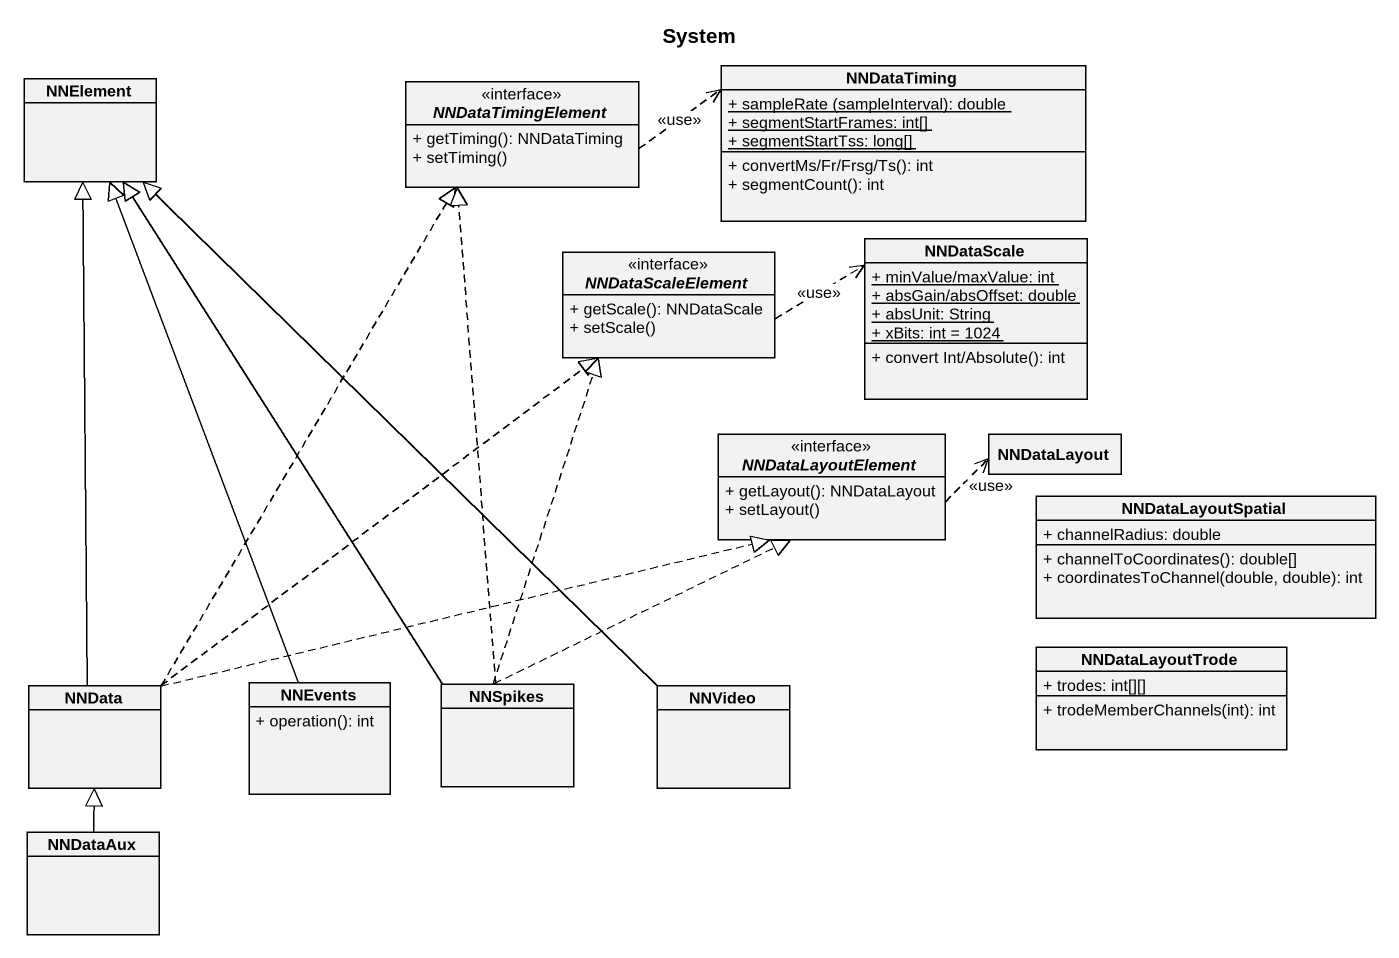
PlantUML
@startuml
title System
hide circle
hide empty members
skinparam classAttributeIconSize 0
class NNElement
interface NNDataTimingElement {
  + getTiming(): NNDataTiming
  + setTiming()
}
class NNDataTiming {
  {static} {field} + sampleRate (sampleInterval): double
  {static} + segmentStartFrames: int[]
  {static} + segmentStartTss: long[]
  + convertMs/Fr/Frsg/Ts(): int
  + segmentCount(): int
}
interface NNDataScaleElement {
  + getScale(): NNDataScale
  + setScale()
}
class NNDataScale {
  {static} + minValue/maxValue: int
  {static} + absGain/absOffset: double
  {static} + absUnit: String
  {static} + xBits: int = 1024
  + convert Int/Absolute(): int
}
interface NNDataLayoutElement {
  + getLayout(): NNDataLayout
  + setLayout()
}
class NNDataLayout
class NNDataLayoutSpatial {
  + channelRadius: double
  + channelToCoordinates(): double[]
  + coordinatesToChannel(double, double): int
}
class NNData
class NNEvents {
  + operation(): int
}
class NNSpikes
class NNVideo
class NNDataLayoutTrode {
  + trodes: int[][]
  + trodeMemberChannels(int): int
}
class NNDataAux
NNDataTimingElement .right.> NNDataTiming : <<use>>
NNDataScaleElement .right.> NNDataScale : <<use>>
NNDataLayoutElement .right.> NNDataLayout : <<use>>
NNData -up-|> NNElement
NNData .up.|> NNDataTimingElement
NNData .up.|> NNDataScaleElement
NNData .right.|> NNDataLayoutElement
NNEvents -up-|> NNElement
NNSpikes -up-|> NNElement
NNSpikes .up.|> NNDataTimingElement
NNSpikes .up.|> NNDataScaleElement
NNSpikes .up.|> NNDataLayoutElement
NNVideo -up-|> NNElement
NNDataAux -up-|> NNData
@enduml
